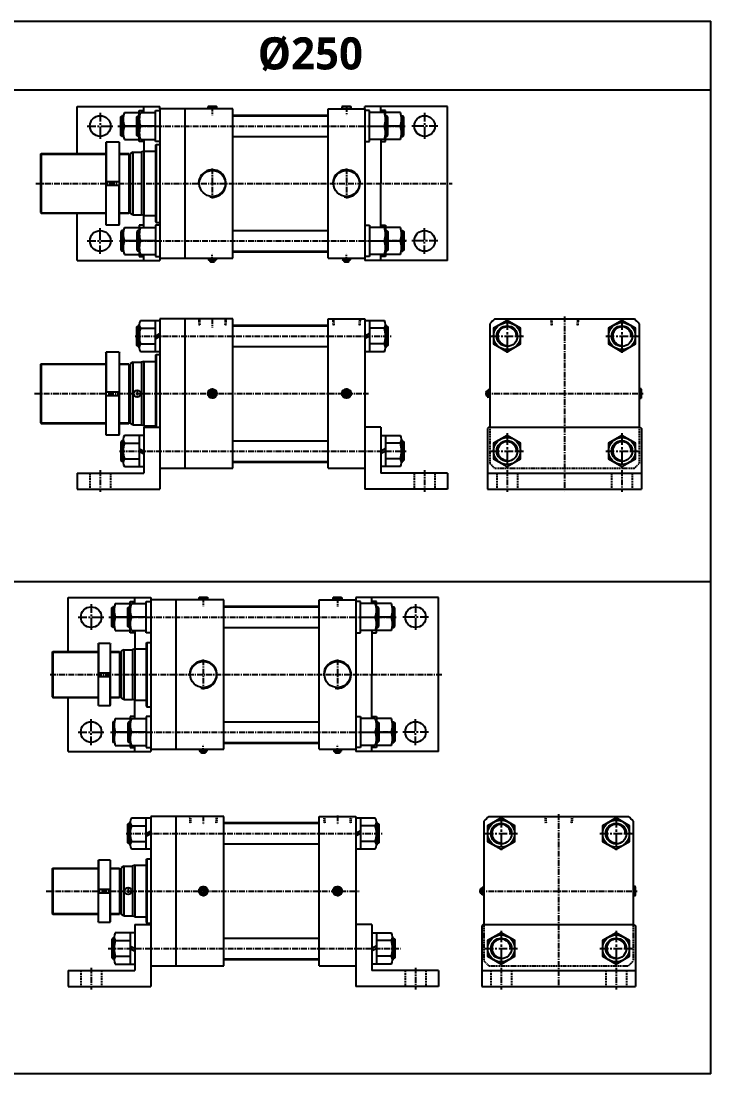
# Model space of a CAD drawing. Extents: x -819 to 29893, y -8942 to 3630.
# Drawn here: x 5960 to 7462, y 0 to 2292 of the extents above; entities that cross this region are included whole.
import ezdxf

# ---------------------------------------------------------------- set-up
doc = ezdxf.new("R2010")
doc.units = 0
doc.header["$LTSCALE"] = 10
doc.header["$MEASUREMENT"] = 0
for name, pattern in [('CENTER', [2, 1.25, -0.25, 0.25, -0.25]), ('CENTERX2', [4, 2.5, -0.5, 0.5, -0.5]), ('HIDDEN', [0.375, 0.25, -0.125]), ('HIDDENX2', [0.75, 0.5, -0.25])]:
    doc.linetypes.add(name, pattern=pattern)
doc.layers.get('0').update_dxf_attribs({"linetype": 'CONTINUOUS'})
for name, color, linetype in [('CEN', 1, 'CENTERX2'), ('DIM', 2, 'CONTINUOUS'), ('HID', 2, 'HIDDENX2'), ('ML', 7, 'CONTINUOUS')]:
    doc.layers.add(name, color=color, linetype=linetype)
doc.styles.add('문자', font='romans.shx')

msp = doc.modelspace()

# ---------------------------------------------------------------- linework, layer by layer
for p, q in [((0, 2291.6), (7461.9, 2291.6)), ((7461.9, 0), (7461.9, 2291.6)), ((0, 2141.6), (7461.9, 2141.6)), ((7461.9, 1070.8), (0, 1070.8)), ((7461.9, 0), (0, 0))]:
    msp.add_line(p, q)
at = {"layer": 'CEN', "linetype": 'CENTER', "ltscale": 1.5}
for p, q in [((6132.6, 2091.6), (6132.6, 2034.6)), ((6838.6, 2091.6), (6838.6, 2034.6)), ((6104.1, 2063.1), (6161.1, 2063.1)), ((6867.1, 2063.1), (6810.1, 2063.1)), ((6132.6, 1784.6), (6132.6, 1841.6)), ((6838.6, 1784.6), (6838.6, 1841.6)), ((6104.1, 1813.1), (6161.1, 1813.1)), ((6867.1, 1813.1), (6810.1, 1813.1)), ((6112.9, 1022.7), (6112.9, 965.7)), ((6818.9, 1022.7), (6818.9, 965.7)), ((6084.4, 994.2), (6141.4, 994.2)), ((6847.4, 994.2), (6790.4, 994.2)), ((6112.9, 715.7), (6112.9, 772.7)), ((6818.9, 715.7), (6818.9, 772.7)), ((6084.4, 744.2), (6141.4, 744.2)), ((6847.4, 744.2), (6790.4, 744.2))]:
    msp.add_line(p, q, dxfattribs=at)
at = {"layer": 'CEN', "color": 1, "linetype": 'CENTER', "ltscale": 2}
for p, q in [((7018.2, 1644.4), (7018.2, 1567.2)), ((7268.2, 1644.4), (7268.2, 1567.2)), ((7018.2, 1394.4), (7018.2, 1317.2)), ((7268.2, 1394.4), (7268.2, 1317.2)), ((7005.4, 561.7), (7005.4, 484.5)), ((7255.4, 561.7), (7255.4, 484.5)), ((7005.4, 311.7), (7005.4, 234.5)), ((7255.4, 311.7), (7255.4, 234.5))]:
    msp.add_line(p, q, dxfattribs=at)
at = {"layer": 'CEN', "color": 1, "linetype": 'CENTER', "ltscale": 1.5}
for p, q in [((6982.8, 1605.8), (7053.6, 1605.8)), ((7232.8, 1605.8), (7303.6, 1605.8)), ((6982.8, 1355.8), (7053.6, 1355.8)), ((7232.8, 1355.8), (7303.6, 1355.8)), ((6969.9, 523.1), (7040.8, 523.1)), ((7219.9, 523.1), (7290.8, 523.1)), ((6969.9, 273.1), (7040.8, 273.1)), ((7219.9, 273.1), (7290.8, 273.1))]:
    msp.add_line(p, q, dxfattribs=at)
at = {"layer": 'CEN', "color": 1, "linetype": 'CENTER'}
for p, q in [((6132.6, 1313.8), (6132.6, 1266.8)), ((6838.6, 1313.8), (6838.6, 1266.8)), ((7018.2, 1313.8), (7018.2, 1266.8)), ((7268.2, 1313.8), (7268.2, 1266.8)), ((6112.9, 231.1), (6112.9, 184.1)), ((6818.9, 231.1), (6818.9, 184.1)), ((7005.4, 231.1), (7005.4, 184.1)), ((7255.4, 231.1), (7255.4, 184.1))]:
    msp.add_line(p, q, dxfattribs=at)
at = {"layer": 'DIM'}
for p, q in [((6177.6, 2083.3), (6182.9, 2083.3)), ((6212.6, 2083.3), (6217.9, 2083.3)), ((6758.6, 2083.3), (6753.2, 2083.3)), ((6793.6, 2083.3), (6788.2, 2083.3)), ((6177.6, 2042.8), (6182.9, 2042.8)), ((6212.6, 2042.8), (6217.9, 2042.8)), ((6758.6, 2042.8), (6753.2, 2042.8)), ((6793.6, 2042.8), (6788.2, 2042.8)), ((6177.6, 1833.3), (6182.9, 1833.3)), ((6212.6, 1833.3), (6217.9, 1833.3)), ((6758.6, 1833.3), (6753.2, 1833.3)), ((6793.6, 1833.3), (6788.2, 1833.3)), ((6177.6, 1792.8), (6182.9, 1792.8)), ((6212.6, 1792.8), (6217.9, 1792.8)), ((6758.6, 1792.8), (6753.2, 1792.8)), ((6793.6, 1792.8), (6788.2, 1792.8)), ((6212.6, 1626), (6217.6, 1626)), ((6252.6, 1605.8), (6262.6, 1611.6)), ((6252.6, 1600), (6262.6, 1605.8)), ((6718.6, 1611.6), (6708.6, 1605.8)), ((6718.6, 1605.8), (6708.6, 1600)), ((6758.6, 1626), (6753.6, 1626)), ((6212.6, 1585.5), (6217.6, 1585.5)), ((6758.6, 1585.5), (6753.6, 1585.5)), ((6177.6, 1376), (6182.6, 1376)), ((6793.6, 1376), (6788.6, 1376)), ((6217.6, 1361.6), (6227.6, 1355.8)), ((6217.6, 1355.8), (6227.6, 1350)), ((6753.6, 1361.6), (6743.6, 1355.8)), ((6753.6, 1355.8), (6743.6, 1350)), ((6177.6, 1335.5), (6182.6, 1335.5)), ((6793.6, 1335.5), (6788.6, 1335.5)), ((6157.9, 1014.5), (6163.2, 1014.5)), ((6192.9, 1014.5), (6198.2, 1014.5)), ((6738.9, 1014.5), (6733.5, 1014.5)), ((6773.9, 1014.5), (6768.5, 1014.5)), ((6157.9, 974), (6163.2, 974)), ((6192.9, 974), (6198.2, 974)), ((6738.9, 974), (6733.5, 974)), ((6773.9, 974), (6768.5, 974)), ((6192.9, 764.5), (6198.2, 764.5)), ((6738.9, 764.5), (6733.5, 764.5)), ((6773.9, 764.5), (6768.5, 764.5)), ((6192.9, 724), (6198.2, 724)), ((6738.9, 724), (6733.5, 724)), ((6773.9, 724), (6768.5, 724)), ((6192.9, 543.4), (6197.9, 543.4)), ((6232.9, 523.1), (6242.9, 528.9)), ((6698.9, 528.9), (6688.9, 523.1)), ((6738.9, 543.4), (6733.9, 543.4)), ((6232.9, 517.3), (6242.9, 523.1)), ((6698.9, 523.1), (6688.9, 517.3)), ((6192.9, 502.9), (6197.9, 502.9)), ((6738.9, 502.9), (6733.9, 502.9)), ((6157.9, 293.4), (6162.9, 293.4)), ((6197.9, 278.9), (6207.9, 273.1)), ((6733.9, 278.9), (6723.9, 273.1)), ((6773.9, 293.4), (6768.9, 293.4)), ((6157.9, 252.9), (6162.9, 252.9)), ((6197.9, 273.1), (6207.9, 267.3)), ((6733.9, 273.1), (6723.9, 267.3)), ((6773.9, 252.9), (6768.9, 252.9))]:
    msp.add_line(p, q, dxfattribs=at)
for centre in [(7018.2, 1605.8), (7268.2, 1605.8), (7018.2, 1355.8), (7268.2, 1355.8), (7005.4, 523.1), (7255.4, 523.1), (7005.4, 273.1), (7255.4, 273.1)]:
    msp.add_arc(centre, 20.2, 356.0356, 273.9644, dxfattribs=at)
at = {"layer": 'HID', "color": 6, "linetype": 'HIDDEN', "ltscale": 1.5}
for p, q in [((6110.1, 1307.8), (6110.1, 1272.8)), ((6155.1, 1307.8), (6155.1, 1272.8)), ((6816.1, 1307.8), (6816.1, 1272.8)), ((6861.1, 1307.8), (6861.1, 1272.8)), ((6995.7, 1307.8), (6995.7, 1272.8)), ((7040.7, 1307.8), (7040.7, 1272.8)), ((7245.7, 1307.8), (7245.7, 1272.8)), ((7290.7, 1307.8), (7290.7, 1272.8)), ((6090.4, 225.1), (6090.4, 190.1)), ((6135.4, 225.1), (6135.4, 190.1)), ((6796.4, 225.1), (6796.4, 190.1)), ((6841.4, 225.1), (6841.4, 190.1)), ((6982.9, 225.1), (6982.9, 190.1)), ((7027.9, 225.1), (7027.9, 190.1)), ((7232.9, 225.1), (7232.9, 190.1)), ((7277.9, 225.1), (7277.9, 190.1))]:
    msp.add_line(p, q, dxfattribs=at)
at = {"layer": 'ML'}
for p, q in [((6082.6, 2003.1), (6082.6, 2105.6)), ((6082.6, 2105.6), (6262.6, 2105.6)), ((6177.6, 2083.3), (6179.8, 2085.6)), ((6183.3, 2085.6), (6179.8, 2085.6)), ((6179.8, 2040.6), (6179.8, 2085.6)), ((6185.1, 2092.5), (6217.6, 2092.5)), ((6212.6, 2083.3), (6214.8, 2085.6)), ((6214.8, 2040.6), (6214.8, 2085.6)), ((6218.3, 2085.6), (6214.8, 2085.6)), ((6217.6, 2085.6), (6217.6, 2097.1)), ((6217.6, 2097.1), (6227.6, 2097.1)), ((6220.1, 2092.5), (6252.6, 2092.5)), ((6227.6, 2092.5), (6227.6, 2105.6)), ((6252.6, 2029.1), (6252.6, 2097.1)), ((6252.6, 2097.1), (6262.6, 2097.1)), ((6262.6, 2100.6), (6262.6, 2105.6)), ((6421.6, 2100.6), (6262.6, 2100.6)), ((6262.6, 2100.6), (6262.6, 1770.6)), ((6316.6, 2100.6), (6316.6, 1775.6)), ((6367.6, 2105.6), (6366.6, 2104.6)), ((6386.6, 2104.6), (6366.6, 2104.6)), ((6366.6, 2104.6), (6366.6, 2100.6)), ((6385.6, 2105.6), (6367.6, 2105.6)), ((6385.6, 2105.6), (6386.6, 2104.6)), ((6386.6, 2100.6), (6386.6, 2104.6)), ((6421.6, 1775.6), (6421.6, 2100.6)), ((6421.6, 2087.1), (6628.6, 2087.1)), ((6628.6, 1775.6), (6628.6, 2100.6)), ((6628.6, 2100.6), (6708.6, 2100.6)), ((6659.6, 2105.6), (6658.6, 2104.6)), ((6678.6, 2104.6), (6658.6, 2104.6)), ((6658.6, 2104.6), (6658.6, 2100.6)), ((6677.6, 2105.6), (6659.6, 2105.6)), ((6677.6, 2105.6), (6678.6, 2104.6)), ((6678.6, 2100.6), (6678.6, 2104.6)), ((6708.6, 2100.6), (6708.6, 2105.6)), ((6888.6, 2105.6), (6708.6, 2105.6)), ((6708.6, 2100.6), (6708.6, 1775.6)), ((6718.6, 2097.1), (6708.6, 2097.1)), ((6718.6, 2029.1), (6718.6, 2097.1)), ((6751.1, 2092.5), (6718.6, 2092.5)), ((6743.6, 2092.5), (6743.6, 2105.6)), ((6753.6, 2097.1), (6743.6, 2097.1)), ((6752.9, 2085.6), (6756.3, 2085.6)), ((6753.6, 2085.6), (6753.6, 2097.1)), ((6786.1, 2092.5), (6753.6, 2092.5)), ((6756.3, 2040.6), (6756.3, 2085.6)), ((6758.6, 2083.3), (6756.3, 2085.6)), ((6787.9, 2085.6), (6791.3, 2085.6)), ((6791.3, 2040.6), (6791.3, 2085.6)), ((6793.6, 2083.3), (6791.3, 2085.6)), ((6888.6, 1938.1), (6888.6, 2105.6)), ((6177.6, 2042.8), (6177.6, 2083.3)), ((6182.6, 2048.3), (6182.6, 2077.8)), ((6212.6, 2063.1), (6185.1, 2063.1)), ((6185.1, 2063.1), (6212.6, 2063.1)), ((6212.6, 2042.8), (6212.6, 2083.3)), ((6217.6, 2048.3), (6217.6, 2077.8)), ((6252.6, 2063.1), (6220.1, 2063.1)), ((6718.6, 2063.1), (6751.1, 2063.1)), ((6753.6, 2048.3), (6753.6, 2077.8)), ((6758.6, 2042.8), (6758.6, 2083.3)), ((6786.1, 2063.1), (6758.6, 2063.1)), ((6788.6, 2048.3), (6788.6, 2077.8)), ((6793.6, 2042.8), (6793.6, 2083.3)), ((6179.8, 2040.6), (6177.6, 2042.8)), ((6183.3, 2040.6), (6179.8, 2040.6)), ((6214.8, 2040.6), (6212.6, 2042.8)), ((6218.3, 2040.6), (6214.8, 2040.6)), ((6217.6, 2029.1), (6217.6, 2040.6)), ((6752.9, 2040.6), (6756.3, 2040.6)), ((6753.6, 2029.1), (6753.6, 2040.6)), ((6756.3, 2040.6), (6758.6, 2042.8)), ((6787.9, 2040.6), (6791.3, 2040.6)), ((6791.3, 2040.6), (6793.6, 2042.8)), ((6144.7, 2027.1), (6145.7, 2028.1)), ((6144.7, 2027.1), (6144.7, 1849.1)), ((6145.7, 2028.1), (6145.7, 1942.1)), ((6173.7, 2028.1), (6145.7, 2028.1)), ((6173.7, 2028.1), (6173.7, 1942.1)), ((6173.7, 2028.1), (6174.7, 2027.1)), ((6174.7, 1849.1), (6174.7, 2027.1)), ((6185.1, 2033.6), (6217.6, 2033.6)), ((6227.6, 2029.1), (6217.6, 2029.1)), ((6220.1, 2033.6), (6252.6, 2033.6)), ((6227.6, 2033.6), (6227.6, 2008.1)), ((6262.6, 2029.1), (6252.6, 2029.1)), ((6252.6, 2021.6), (6254.1, 2023.1)), ((6252.6, 2021.6), (6252.6, 1854.6)), ((6254.1, 2023.1), (6254.1, 1853.1)), ((6254.1, 2023.1), (6262.6, 2023.1)), ((6708.6, 2029.1), (6718.6, 2029.1)), ((6751.1, 2033.6), (6718.6, 2033.6)), ((6743.6, 2033.6), (6743.6, 1938.1)), ((6743.6, 2029.1), (6753.6, 2029.1)), ((6786.1, 2033.6), (6753.6, 2033.6)), ((6002.6, 2001.6), (6004.1, 2003.1)), ((6002.6, 2001.6), (6002.6, 1874.6)), ((6004.1, 2003.1), (6004.1, 1873.1)), ((6004.1, 2003.1), (6144.7, 2003.1)), ((6174.7, 2003.1), (6194.6, 2003.1)), ((6194.6, 2003.1), (6194.6, 1873.1)), ((6194.6, 2001.6), (6197.6, 2001.6)), ((6203.6, 2006.1), (6197.6, 2002.6)), ((6197.6, 2002.6), (6197.6, 1873.5)), ((6203.6, 2006.1), (6203.6, 1870.1)), ((6203.6, 2006.1), (6222.6, 2006.1)), ((6227.6, 2008.1), (6222.6, 2006.1)), ((6222.6, 2006.1), (6222.6, 1870.1)), ((6227.6, 2008.1), (6227.6, 1868.1)), ((6227.6, 2008.1), (6252.6, 2008.1)), ((6144.7, 1942.1), (6174.7, 1942.1)), ((6144.7, 1934.1), (6174.7, 1934.1)), ((6145.7, 1848.1), (6145.7, 1934.1)), ((6173.7, 1848.1), (6173.7, 1934.1)), ((6743.6, 1842.5), (6743.6, 1938.1)), ((6888.6, 1770.6), (6888.6, 1938.1)), ((6002.6, 1874.6), (6004.1, 1873.1)), ((6004.1, 1873.1), (6144.7, 1873.1)), ((6082.6, 1770.6), (6082.6, 1873.1)), ((6174.7, 1873.1), (6194.6, 1873.1)), ((6194.6, 1874.6), (6197.6, 1874.6)), ((6203.6, 1870.1), (6197.6, 1873.5)), ((6203.6, 1870.1), (6222.6, 1870.1)), ((6227.6, 1868.1), (6222.6, 1870.1)), ((6227.6, 1868.1), (6252.6, 1868.1)), ((6227.6, 1842.5), (6227.6, 1868.1)), ((6144.7, 1849.1), (6145.7, 1848.1)), ((6145.7, 1848.1), (6173.7, 1848.1)), ((6173.7, 1848.1), (6174.7, 1849.1)), ((6179.8, 1835.6), (6177.6, 1833.3)), ((6177.6, 1833.3), (6177.6, 1792.8)), ((6179.8, 1835.6), (6179.8, 1790.6)), ((6183.3, 1835.6), (6179.8, 1835.6)), ((6185.1, 1842.5), (6217.6, 1842.5)), ((6214.8, 1835.6), (6212.6, 1833.3)), ((6212.6, 1833.3), (6212.6, 1792.8)), ((6214.8, 1835.6), (6214.8, 1790.6)), ((6218.3, 1835.6), (6214.8, 1835.6)), ((6217.6, 1847.1), (6217.6, 1835.6)), ((6227.6, 1847.1), (6217.6, 1847.1)), ((6220.1, 1842.5), (6252.6, 1842.5)), ((6252.6, 1854.6), (6254.1, 1853.1)), ((6252.6, 1847.1), (6252.6, 1779.1)), ((6262.6, 1847.1), (6252.6, 1847.1)), ((6254.1, 1853.1), (6262.6, 1853.1)), ((6708.6, 1847.1), (6718.6, 1847.1)), ((6718.6, 1847.1), (6718.6, 1779.1)), ((6751.1, 1842.5), (6718.6, 1842.5)), ((6743.6, 1847.1), (6753.6, 1847.1)), ((6752.9, 1835.6), (6756.3, 1835.6)), ((6753.6, 1847.1), (6753.6, 1835.6)), ((6786.1, 1842.5), (6753.6, 1842.5)), ((6756.3, 1835.6), (6756.3, 1790.6)), ((6756.3, 1835.6), (6758.6, 1833.3)), ((6758.6, 1833.3), (6758.6, 1792.8)), ((6787.9, 1835.6), (6791.3, 1835.6)), ((6791.3, 1835.6), (6791.3, 1790.6)), ((6791.3, 1835.6), (6793.6, 1833.3)), ((6793.6, 1833.3), (6793.6, 1792.8)), ((6182.6, 1827.8), (6182.6, 1798.3)), ((6212.6, 1813.1), (6185.1, 1813.1)), ((6217.6, 1827.8), (6217.6, 1798.3)), ((6252.6, 1813.1), (6220.1, 1813.1)), ((6718.6, 1813.1), (6751.1, 1813.1)), ((6753.6, 1827.8), (6753.6, 1798.3)), ((6758.6, 1813.1), (6786.1, 1813.1)), ((6788.6, 1827.8), (6788.6, 1798.3)), ((6177.6, 1792.8), (6179.8, 1790.6)), ((6183.3, 1790.6), (6179.8, 1790.6)), ((6212.6, 1792.8), (6214.8, 1790.6)), ((6218.3, 1790.6), (6214.8, 1790.6)), ((6217.6, 1790.6), (6217.6, 1779.1)), ((6421.6, 1789.1), (6628.6, 1789.1)), ((6752.9, 1790.6), (6756.3, 1790.6)), ((6753.6, 1790.6), (6753.6, 1779.1)), ((6758.6, 1792.8), (6756.3, 1790.6)), ((6787.9, 1790.6), (6791.3, 1790.6)), ((6793.6, 1792.8), (6791.3, 1790.6)), ((6082.6, 1770.6), (6262.6, 1770.6)), ((6185.1, 1783.6), (6217.6, 1783.6)), ((6217.6, 1779.1), (6227.6, 1779.1)), ((6220.1, 1783.6), (6252.6, 1783.6)), ((6227.6, 1770.6), (6227.6, 1783.6)), ((6252.6, 1779.1), (6262.6, 1779.1)), ((6262.6, 1775.6), (6421.6, 1775.6)), ((6368.6, 1775.6), (6368.6, 1771.6)), ((6368.6, 1771.6), (6375.3, 1771.6)), ((6369.6, 1770.6), (6368.6, 1771.6)), ((6369.6, 1770.6), (6383.6, 1770.6)), ((6371.6, 1770.6), (6371.6, 1768.6)), ((6372.6, 1767.6), (6371.6, 1768.6)), ((6371.6, 1768.6), (6381.6, 1768.6)), ((6372.6, 1767.6), (6380.6, 1767.6)), ((6375.3, 1770.6), (6375.3, 1775.6)), ((6377.9, 1770.6), (6377.9, 1775.6)), ((6384.6, 1771.6), (6377.9, 1771.6)), ((6380.6, 1767.6), (6381.6, 1768.6)), ((6381.6, 1770.6), (6381.6, 1768.6)), ((6383.6, 1770.6), (6384.6, 1771.6)), ((6384.6, 1775.6), (6384.6, 1771.6)), ((6628.6, 1775.6), (6708.6, 1775.6)), ((6660.6, 1775.6), (6660.6, 1771.6)), ((6661.6, 1770.6), (6660.6, 1771.6)), ((6660.6, 1771.6), (6667.3, 1771.6)), ((6661.6, 1770.6), (6675.6, 1770.6)), ((6663.6, 1770.6), (6663.6, 1768.6)), ((6663.6, 1768.6), (6673.6, 1768.6)), ((6664.6, 1767.6), (6663.6, 1768.6)), ((6664.6, 1767.6), (6672.6, 1767.6)), ((6667.3, 1770.6), (6667.3, 1775.6)), ((6669.9, 1770.6), (6669.9, 1775.6)), ((6676.6, 1771.6), (6669.9, 1771.6)), ((6672.6, 1767.6), (6673.6, 1768.6)), ((6673.6, 1770.6), (6673.6, 1768.6)), ((6675.6, 1770.6), (6676.6, 1771.6)), ((6676.6, 1775.6), (6676.6, 1771.6)), ((6718.6, 1779.1), (6708.6, 1779.1)), ((6708.6, 1775.6), (6708.6, 1770.6)), ((6888.6, 1770.6), (6708.6, 1770.6)), ((6751.1, 1783.6), (6718.6, 1783.6)), ((6743.6, 1770.6), (6743.6, 1783.6)), ((6753.6, 1779.1), (6743.6, 1779.1)), ((6786.1, 1783.6), (6753.6, 1783.6)), ((6212.6, 1626), (6214.8, 1628.3)), ((6214.8, 1583.3), (6214.8, 1628.3)), ((6217.6, 1628.3), (6214.8, 1628.3)), ((6217.6, 1580.3), (6217.6, 1631.3)), ((6220.1, 1639.8), (6262.6, 1639.8)), ((6252.6, 1571.8), (6252.6, 1639.8)), ((6421.6, 1643.3), (6262.6, 1643.3)), ((6262.6, 1643.3), (6262.6, 1318.3)), ((6316.6, 1643.3), (6316.6, 1318.3)), ((6421.6, 1643.3), (6316.6, 1643.3)), ((6421.6, 1318.3), (6421.6, 1643.3)), ((6421.6, 1629.8), (6628.6, 1629.8)), ((6628.6, 1318.3), (6628.6, 1643.3)), ((6628.6, 1643.3), (6708.6, 1643.3)), ((6708.6, 1643.3), (6708.6, 1318.3)), ((6708.6, 1639.8), (6751.1, 1639.8)), ((6718.6, 1639.8), (6718.6, 1571.8)), ((6753.6, 1631.3), (6753.6, 1580.3)), ((6753.6, 1628.3), (6756.3, 1628.3)), ((6756.3, 1628.3), (6756.3, 1583.3)), ((6756.3, 1628.3), (6758.6, 1626)), ((6980.7, 1632.8), (6980.7, 1407.8)), ((6991.2, 1643.3), (7295.2, 1643.3)), ((7305.7, 1632.8), (7305.7, 1407.8)), ((6212.6, 1585.5), (6212.6, 1626)), ((6220.1, 1622.8), (6252.6, 1622.8)), ((6751.1, 1622.8), (6718.6, 1622.8)), ((6758.6, 1626), (6758.6, 1585.5)), ((6214.8, 1583.3), (6212.6, 1585.5)), ((6217.6, 1583.3), (6214.8, 1583.3)), ((6220.1, 1588.8), (6252.6, 1588.8)), ((6751.1, 1588.8), (6718.6, 1588.8)), ((6753.6, 1583.3), (6756.3, 1583.3)), ((6758.6, 1585.5), (6756.3, 1583.3)), ((6144.7, 1569.8), (6145.7, 1570.8)), ((6144.7, 1569.8), (6144.7, 1391.8)), ((6173.7, 1570.8), (6145.7, 1570.8)), ((6145.7, 1570.8), (6145.7, 1484.8)), ((6173.7, 1570.8), (6174.7, 1569.8)), ((6173.7, 1570.8), (6173.7, 1484.8)), ((6174.7, 1391.8), (6174.7, 1569.8)), ((6262.6, 1571.8), (6220.1, 1571.8)), ((6252.6, 1564.3), (6254.1, 1565.8)), ((6252.6, 1564.3), (6252.6, 1407.8)), ((6254.1, 1565.8), (6254.1, 1407.8)), ((6254.1, 1565.8), (6262.6, 1565.8)), ((6751.1, 1571.8), (6708.6, 1571.8)), ((6002.6, 1544.3), (6004.1, 1545.8)), ((6002.6, 1544.3), (6002.6, 1417.3)), ((6004.1, 1545.8), (6144.7, 1545.8)), ((6004.1, 1545.8), (6004.1, 1415.8)), ((6174.7, 1545.8), (6194.6, 1545.8)), ((6194.6, 1545.8), (6194.6, 1415.8)), ((6194.6, 1544.3), (6197.6, 1544.3)), ((6203.6, 1548.8), (6197.6, 1545.3)), ((6197.6, 1545.3), (6197.6, 1416.3)), ((6203.6, 1548.8), (6222.6, 1548.8)), ((6203.6, 1548.8), (6203.6, 1412.8)), ((6227.6, 1550.8), (6222.6, 1548.8)), ((6222.6, 1548.8), (6222.6, 1412.8)), ((6227.6, 1550.8), (6227.6, 1410.8)), ((6227.6, 1550.8), (6252.6, 1550.8)), ((7309.7, 1490.8), (7305.7, 1490.8)), ((7309.7, 1470.8), (7309.7, 1490.8)), ((7310.7, 1489.8), (7309.7, 1490.8)), ((7310.7, 1471.8), (7310.7, 1489.8)), ((6144.7, 1484.8), (6174.7, 1484.8)), ((6144.7, 1476.8), (6174.7, 1476.8)), ((6145.7, 1390.8), (6145.7, 1476.8)), ((6173.7, 1390.8), (6173.7, 1476.8)), ((6375.3, 1488.7), (6368.7, 1482.1)), ((6368.7, 1479.5), (6375.3, 1472.9)), ((6377.9, 1488.7), (6384.5, 1482.1)), ((6384.5, 1479.5), (6377.9, 1472.9)), ((6667.3, 1488.7), (6660.7, 1482.1)), ((6660.7, 1479.5), (6667.3, 1472.9)), ((6669.9, 1488.7), (6676.5, 1482.1)), ((6676.5, 1479.5), (6669.9, 1472.9)), ((6972.7, 1484.8), (6973.7, 1485.8)), ((6972.7, 1484.8), (6972.7, 1476.8)), ((6972.7, 1476.8), (6973.7, 1475.8)), ((6973.7, 1485.8), (6973.7, 1475.8)), ((6975.7, 1485.8), (6973.7, 1485.8)), ((6975.7, 1475.8), (6973.7, 1475.8)), ((6975.7, 1487.8), (6976.7, 1488.8)), ((6975.7, 1487.8), (6975.7, 1473.8)), ((6975.7, 1482.1), (6980.7, 1482.1)), ((6975.7, 1479.5), (6980.7, 1479.5)), ((6975.7, 1473.8), (6976.7, 1472.8)), ((6976.7, 1488.8), (6976.7, 1482.1)), ((6980.7, 1488.8), (6976.7, 1488.8)), ((6976.7, 1472.8), (6976.7, 1479.5)), ((6980.7, 1472.8), (6976.7, 1472.8)), ((7305.7, 1470.8), (7309.7, 1470.8)), ((7310.7, 1471.8), (7309.7, 1470.8)), ((6002.6, 1417.3), (6004.1, 1415.8)), ((6004.1, 1415.8), (6144.7, 1415.8)), ((6174.7, 1415.8), (6194.6, 1415.8)), ((6194.6, 1417.3), (6197.6, 1417.3)), ((6203.6, 1412.8), (6197.6, 1416.3)), ((6203.6, 1412.8), (6222.6, 1412.8)), ((6227.6, 1410.8), (6222.6, 1412.8)), ((6227.6, 1410.8), (6252.6, 1410.8)), ((6227.6, 1407.8), (6227.6, 1307.8)), ((6227.6, 1407.8), (6262.6, 1407.8)), ((6743.6, 1407.8), (6708.6, 1407.8)), ((6743.6, 1407.8), (6743.6, 1307.8)), ((6978.7, 1407.8), (6975.7, 1404.8)), ((6975.7, 1404.8), (6975.7, 1272.8)), ((6978.7, 1407.8), (7307.7, 1407.8)), ((7307.7, 1407.8), (7310.7, 1404.8)), ((7310.7, 1404.8), (7310.7, 1272.8)), ((6144.7, 1391.8), (6145.7, 1390.8)), ((6145.7, 1390.8), (6173.7, 1390.8)), ((6173.7, 1390.8), (6174.7, 1391.8)), ((6179.8, 1378.3), (6177.6, 1376)), ((6177.6, 1376), (6177.6, 1335.5)), ((6179.8, 1378.3), (6179.8, 1333.3)), ((6182.6, 1378.3), (6179.8, 1378.3)), ((6182.6, 1381.3), (6182.6, 1330.3)), ((6227.6, 1389.8), (6185.1, 1389.8)), ((6217.6, 1389.8), (6217.6, 1321.8)), ((6743.6, 1389.8), (6786.1, 1389.8)), ((6753.6, 1389.8), (6753.6, 1321.8)), ((6788.6, 1381.3), (6788.6, 1330.3)), ((6788.6, 1378.3), (6791.3, 1378.3)), ((6791.3, 1378.3), (6791.3, 1333.3)), ((6791.3, 1378.3), (6793.6, 1376)), ((6793.6, 1376), (6793.6, 1335.5)), ((6185.1, 1372.8), (6217.6, 1372.8)), ((6786.1, 1372.8), (6753.6, 1372.8)), ((6177.6, 1335.5), (6179.8, 1333.3)), ((6182.6, 1333.3), (6179.8, 1333.3)), ((6185.1, 1338.8), (6217.6, 1338.8)), ((6421.6, 1331.8), (6628.6, 1331.8)), ((6786.1, 1338.8), (6753.6, 1338.8)), ((6788.6, 1333.3), (6791.3, 1333.3)), ((6793.6, 1335.5), (6791.3, 1333.3)), ((6082.6, 1307.8), (6227.6, 1307.8)), ((6082.6, 1307.8), (6082.6, 1272.8)), ((6185.1, 1321.8), (6227.6, 1321.8)), ((6262.6, 1318.3), (6421.6, 1318.3)), ((6262.6, 1318.3), (6262.6, 1272.8)), ((6628.6, 1318.3), (6708.6, 1318.3)), ((6708.6, 1318.3), (6708.6, 1272.8)), ((6786.1, 1321.8), (6743.6, 1321.8)), ((6888.6, 1307.8), (6743.6, 1307.8)), ((6888.6, 1307.8), (6888.6, 1272.8)), ((6975.7, 1307.8), (7310.7, 1307.8)), ((6082.6, 1272.8), (6262.6, 1272.8)), ((6888.6, 1272.8), (6708.6, 1272.8)), ((6975.7, 1272.8), (7310.7, 1272.8)), ((6062.9, 1036.7), (6242.9, 1036.7)), ((6062.9, 919.2), (6062.9, 1036.7)), ((6207.9, 1023.7), (6207.9, 1036.7)), ((6242.9, 1036.7), (6242.9, 701.7)), ((6401.9, 1031.7), (6242.9, 1031.7)), ((6296.9, 1031.7), (6296.9, 706.7)), ((6347.9, 1036.7), (6346.9, 1035.7)), ((6366.9, 1035.7), (6346.9, 1035.7)), ((6346.9, 1035.7), (6346.9, 1031.7)), ((6365.9, 1036.7), (6347.9, 1036.7)), ((6365.9, 1036.7), (6366.9, 1035.7)), ((6366.9, 1031.7), (6366.9, 1035.7)), ((6401.9, 706.7), (6401.9, 1031.7)), ((6608.9, 706.7), (6608.9, 1031.7)), ((6608.9, 1031.7), (6688.9, 1031.7)), ((6639.9, 1036.7), (6638.9, 1035.7)), ((6658.9, 1035.7), (6638.9, 1035.7)), ((6638.9, 1035.7), (6638.9, 1031.7)), ((6657.9, 1036.7), (6639.9, 1036.7)), ((6657.9, 1036.7), (6658.9, 1035.7)), ((6658.9, 1031.7), (6658.9, 1035.7)), ((6688.9, 1036.7), (6688.9, 701.7)), ((6868.9, 1036.7), (6688.9, 1036.7)), ((6723.9, 1023.7), (6723.9, 1036.7)), ((6868.9, 869.2), (6868.9, 1036.7)), ((6157.9, 1014.5), (6160.1, 1016.7)), ((6157.9, 974), (6157.9, 1014.5)), ((6160.1, 971.7), (6160.1, 1016.7)), ((6163.6, 1016.7), (6160.1, 1016.7)), ((6162.9, 979.5), (6162.9, 1008.9)), ((6165.4, 1023.7), (6197.9, 1023.7)), ((6192.9, 1014.5), (6195.1, 1016.7)), ((6192.9, 974), (6192.9, 1014.5)), ((6195.1, 971.7), (6195.1, 1016.7)), ((6198.6, 1016.7), (6195.1, 1016.7)), ((6197.9, 1016.7), (6197.9, 1028.2)), ((6197.9, 1028.2), (6207.9, 1028.2)), ((6197.9, 979.5), (6197.9, 1008.9)), ((6200.4, 1023.7), (6232.9, 1023.7)), ((6232.9, 960.2), (6232.9, 1028.2)), ((6232.9, 1028.2), (6242.9, 1028.2)), ((6401.9, 1018.2), (6608.9, 1018.2)), ((6698.9, 1028.2), (6688.9, 1028.2)), ((6698.9, 960.2), (6698.9, 1028.2)), ((6731.4, 1023.7), (6698.9, 1023.7)), ((6733.9, 1028.2), (6723.9, 1028.2)), ((6733.2, 1016.7), (6736.6, 1016.7)), ((6733.9, 1016.7), (6733.9, 1028.2)), ((6766.4, 1023.7), (6733.9, 1023.7)), ((6733.9, 979.5), (6733.9, 1008.9)), ((6736.6, 971.7), (6736.6, 1016.7)), ((6738.9, 1014.5), (6736.6, 1016.7)), ((6738.9, 974), (6738.9, 1014.5)), ((6768.2, 1016.7), (6771.6, 1016.7)), ((6768.9, 979.5), (6768.9, 1008.9)), ((6771.6, 971.7), (6771.6, 1016.7)), ((6773.9, 1014.5), (6771.6, 1016.7)), ((6773.9, 974), (6773.9, 1014.5)), ((6192.9, 994.2), (6165.4, 994.2)), ((6165.4, 994.2), (6192.9, 994.2)), ((6232.9, 994.2), (6200.4, 994.2)), ((6698.9, 994.2), (6731.4, 994.2)), ((6766.4, 994.2), (6738.9, 994.2)), ((6160.1, 971.7), (6157.9, 974)), ((6163.6, 971.7), (6160.1, 971.7)), ((6165.4, 964.8), (6197.9, 964.8)), ((6195.1, 971.7), (6192.9, 974)), ((6198.6, 971.7), (6195.1, 971.7)), ((6197.9, 960.2), (6197.9, 971.7)), ((6200.4, 964.8), (6232.9, 964.8)), ((6207.9, 964.8), (6207.9, 925.2)), ((6731.4, 964.8), (6698.9, 964.8)), ((6723.9, 964.8), (6723.9, 869.2)), ((6733.2, 971.7), (6736.6, 971.7)), ((6733.9, 960.2), (6733.9, 971.7)), ((6766.4, 964.8), (6733.9, 964.8)), ((6736.6, 971.7), (6738.9, 974)), ((6768.2, 971.7), (6771.6, 971.7)), ((6771.6, 971.7), (6773.9, 974)), ((6207.9, 960.2), (6197.9, 960.2)), ((6242.9, 960.2), (6232.9, 960.2)), ((6688.9, 960.2), (6698.9, 960.2)), ((6723.9, 960.2), (6733.9, 960.2)), ((6027.9, 917.7), (6029.4, 919.2)), ((6027.9, 917.7), (6027.9, 820.7)), ((6029.4, 919.2), (6128, 919.2)), ((6029.4, 919.2), (6029.4, 819.2)), ((6128, 935.7), (6129, 936.7)), ((6128, 935.7), (6128, 802.7)), ((6129, 936.7), (6129, 873.2)), ((6154, 936.7), (6129, 936.7)), ((6154, 936.7), (6154, 873.2)), ((6154, 936.7), (6155, 935.7)), ((6155, 802.7), (6155, 935.7)), ((6155, 919.2), (6174.9, 919.2)), ((6174.9, 919.2), (6174.9, 819.2)), ((6174.9, 917.7), (6177.9, 917.7)), ((6183.9, 923.2), (6177.9, 919.8)), ((6177.9, 919.8), (6177.9, 818.7)), ((6183.9, 923.2), (6183.9, 815.2)), ((6183.9, 923.2), (6202.9, 923.2)), ((6207.9, 925.2), (6202.9, 923.2)), ((6202.9, 923.2), (6202.9, 815.2)), ((6207.9, 925.2), (6207.9, 813.2)), ((6207.9, 925.2), (6232.9, 925.2)), ((6232.9, 937.7), (6234.4, 939.2)), ((6232.9, 937.7), (6232.9, 800.7)), ((6234.4, 939.2), (6234.4, 799.2)), ((6234.4, 939.2), (6242.9, 939.2)), ((6128, 873.2), (6155, 873.2)), ((6128, 865.2), (6155, 865.2)), ((6129, 801.7), (6129, 865.2)), ((6154, 801.7), (6154, 865.2)), ((6723.9, 773.7), (6723.9, 869.2)), ((6868.9, 701.7), (6868.9, 869.2)), ((6027.9, 820.7), (6029.4, 819.2)), ((6029.4, 819.2), (6128, 819.2)), ((6062.9, 701.7), (6062.9, 819.2)), ((6129, 801.7), (6128, 802.7)), ((6154, 801.7), (6155, 802.7)), ((6155, 819.2), (6174.9, 819.2)), ((6174.9, 820.7), (6177.9, 820.7)), ((6183.9, 815.2), (6177.9, 818.7)), ((6183.9, 815.2), (6202.9, 815.2)), ((6207.9, 813.2), (6202.9, 815.2)), ((6207.9, 813.2), (6232.9, 813.2)), ((6207.9, 773.7), (6207.9, 813.2)), ((6129, 801.7), (6154, 801.7)), ((6232.9, 800.7), (6234.4, 799.2)), ((6234.4, 799.2), (6242.9, 799.2)), ((6160.1, 766.7), (6160.1, 721.7)), ((6163.6, 766.7), (6160.1, 766.7)), ((6162.9, 758.9), (6162.9, 729.5)), ((6165.4, 773.7), (6197.9, 773.7)), ((6195.1, 766.7), (6192.9, 764.5)), ((6192.9, 764.5), (6192.9, 724)), ((6195.1, 766.7), (6195.1, 721.7)), ((6198.6, 766.7), (6195.1, 766.7)), ((6197.9, 778.2), (6197.9, 766.7)), ((6207.9, 778.2), (6197.9, 778.2)), ((6197.9, 758.9), (6197.9, 729.5)), ((6200.4, 773.7), (6232.9, 773.7)), ((6232.9, 778.2), (6232.9, 710.2)), ((6242.9, 778.2), (6232.9, 778.2)), ((6688.9, 778.2), (6698.9, 778.2)), ((6698.9, 778.2), (6698.9, 710.2)), ((6731.4, 773.7), (6698.9, 773.7)), ((6723.9, 778.2), (6733.9, 778.2)), ((6733.2, 766.7), (6736.6, 766.7)), ((6733.9, 778.2), (6733.9, 766.7)), ((6766.4, 773.7), (6733.9, 773.7)), ((6733.9, 758.9), (6733.9, 729.5)), ((6736.6, 766.7), (6736.6, 721.7)), ((6736.6, 766.7), (6738.9, 764.5)), ((6738.9, 764.5), (6738.9, 724)), ((6768.2, 766.7), (6771.6, 766.7)), ((6768.9, 758.9), (6768.9, 729.5)), ((6771.6, 766.7), (6771.6, 721.7)), ((6771.6, 766.7), (6773.9, 764.5)), ((6773.9, 764.5), (6773.9, 724)), ((6192.9, 744.2), (6165.4, 744.2)), ((6232.9, 744.2), (6200.4, 744.2)), ((6698.9, 744.2), (6731.4, 744.2)), ((6738.9, 744.2), (6766.4, 744.2)), ((6163.6, 721.7), (6160.1, 721.7)), ((6165.4, 714.8), (6197.9, 714.8)), ((6192.9, 724), (6195.1, 721.7)), ((6198.6, 721.7), (6195.1, 721.7)), ((6197.9, 721.7), (6197.9, 710.2)), ((6200.4, 714.8), (6232.9, 714.8)), ((6207.9, 701.7), (6207.9, 714.8)), ((6401.9, 720.2), (6608.9, 720.2)), ((6731.4, 714.8), (6698.9, 714.8)), ((6723.9, 701.7), (6723.9, 714.8)), ((6733.2, 721.7), (6736.6, 721.7)), ((6733.9, 721.7), (6733.9, 710.2)), ((6766.4, 714.8), (6733.9, 714.8)), ((6738.9, 724), (6736.6, 721.7)), ((6768.2, 721.7), (6771.6, 721.7)), ((6773.9, 724), (6771.6, 721.7)), ((6062.9, 701.7), (6242.9, 701.7)), ((6197.9, 710.2), (6207.9, 710.2)), ((6232.9, 710.2), (6242.9, 710.2)), ((6242.9, 706.7), (6401.9, 706.7)), ((6348.9, 706.7), (6348.9, 702.7)), ((6348.9, 702.7), (6355.6, 702.7)), ((6349.9, 701.7), (6348.9, 702.7)), ((6349.9, 701.7), (6363.9, 701.7)), ((6351.9, 701.7), (6351.9, 699.7)), ((6352.9, 698.7), (6351.9, 699.7)), ((6351.9, 699.7), (6361.9, 699.7)), ((6352.9, 698.7), (6360.9, 698.7)), ((6355.6, 701.7), (6355.6, 706.7)), ((6358.2, 701.7), (6358.2, 706.7)), ((6364.9, 702.7), (6358.2, 702.7)), ((6360.9, 698.7), (6361.9, 699.7)), ((6361.9, 701.7), (6361.9, 699.7)), ((6363.9, 701.7), (6364.9, 702.7)), ((6364.9, 706.7), (6364.9, 702.7)), ((6608.9, 706.7), (6688.9, 706.7)), ((6640.9, 706.7), (6640.9, 702.7)), ((6641.9, 701.7), (6640.9, 702.7)), ((6640.9, 702.7), (6647.6, 702.7)), ((6641.9, 701.7), (6655.9, 701.7)), ((6643.9, 701.7), (6643.9, 699.7)), ((6643.9, 699.7), (6653.9, 699.7)), ((6644.9, 698.7), (6643.9, 699.7)), ((6644.9, 698.7), (6652.9, 698.7)), ((6647.6, 701.7), (6647.6, 706.7)), ((6650.2, 701.7), (6650.2, 706.7)), ((6656.9, 702.7), (6650.2, 702.7)), ((6652.9, 698.7), (6653.9, 699.7)), ((6653.9, 701.7), (6653.9, 699.7)), ((6655.9, 701.7), (6656.9, 702.7)), ((6656.9, 706.7), (6656.9, 702.7)), ((6698.9, 710.2), (6688.9, 710.2)), ((6868.9, 701.7), (6688.9, 701.7)), ((6733.9, 710.2), (6723.9, 710.2)), ((6200.4, 557.1), (6242.9, 557.1)), ((6232.9, 489.1), (6232.9, 557.1)), ((6401.9, 560.6), (6242.9, 560.6)), ((6242.9, 560.6), (6242.9, 235.6)), ((6296.9, 560.6), (6296.9, 235.6)), ((6401.9, 560.6), (6296.9, 560.6)), ((6401.9, 235.6), (6401.9, 560.6)), ((6608.9, 235.6), (6608.9, 560.6)), ((6608.9, 560.6), (6688.9, 560.6)), ((6688.9, 560.6), (6688.9, 235.6)), ((6688.9, 557.1), (6731.4, 557.1)), ((6698.9, 557.1), (6698.9, 489.1)), ((6967.9, 550.1), (6967.9, 325.1)), ((6978.4, 560.6), (7282.4, 560.6)), ((7292.9, 550.1), (7292.9, 325.1)), ((6192.9, 543.4), (6195.1, 545.6)), ((6192.9, 502.9), (6192.9, 543.4)), ((6195.1, 500.6), (6195.1, 545.6)), ((6197.9, 545.6), (6195.1, 545.6)), ((6197.9, 497.6), (6197.9, 548.6)), ((6200.4, 540.1), (6232.9, 540.1)), ((6401.9, 547.1), (6608.9, 547.1)), ((6731.4, 540.1), (6698.9, 540.1)), ((6733.9, 548.6), (6733.9, 497.6)), ((6733.9, 545.6), (6736.6, 545.6)), ((6736.6, 545.6), (6736.6, 500.6)), ((6736.6, 545.6), (6738.9, 543.4)), ((6738.9, 543.4), (6738.9, 502.9)), ((6200.4, 506.1), (6232.9, 506.1)), ((6731.4, 506.1), (6698.9, 506.1)), ((6195.1, 500.6), (6192.9, 502.9)), ((6197.9, 500.6), (6195.1, 500.6)), ((6242.9, 489.1), (6200.4, 489.1)), ((6731.4, 489.1), (6688.9, 489.1)), ((6733.9, 500.6), (6736.6, 500.6)), ((6738.9, 502.9), (6736.6, 500.6)), ((6128, 464.6), (6129, 465.6)), ((6128, 464.6), (6128, 331.6)), ((6129, 465.6), (6129, 402.1)), ((6154, 465.6), (6129, 465.6)), ((6154, 465.6), (6154, 402.1)), ((6154, 465.6), (6155, 464.6)), ((6155, 331.6), (6155, 464.6)), ((6232.9, 466.6), (6234.4, 468.1)), ((6232.9, 466.6), (6232.9, 329.6)), ((6234.4, 468.1), (6234.4, 328.1)), ((6234.4, 468.1), (6242.9, 468.1)), ((6027.9, 446.6), (6029.4, 448.1)), ((6027.9, 446.6), (6027.9, 349.6)), ((6029.4, 448.1), (6128, 448.1)), ((6029.4, 448.1), (6029.4, 348.1)), ((6155, 448.1), (6174.9, 448.1)), ((6174.9, 448.1), (6174.9, 348.1)), ((6174.9, 446.6), (6177.9, 446.6)), ((6183.9, 452.1), (6177.9, 448.6)), ((6177.9, 448.6), (6177.9, 347.6)), ((6183.9, 452.1), (6202.9, 452.1)), ((6183.9, 452.1), (6183.9, 344.1)), ((6207.9, 454.1), (6202.9, 452.1)), ((6202.9, 452.1), (6202.9, 344.1)), ((6207.9, 454.1), (6232.9, 454.1)), ((6207.9, 454.1), (6207.9, 342.1)), ((6128, 402.1), (6155, 402.1)), ((6128, 394.1), (6155, 394.1)), ((6129, 330.6), (6129, 394.1)), ((6154, 330.6), (6154, 394.1)), ((6355.6, 406), (6349, 399.4)), ((6349, 396.8), (6355.6, 390.2)), ((6358.2, 406), (6364.8, 399.4)), ((6364.8, 396.8), (6358.2, 390.2)), ((6647.6, 406), (6641, 399.4)), ((6641, 396.8), (6647.6, 390.2)), ((6650.2, 406), (6656.8, 399.4)), ((6656.8, 396.8), (6650.2, 390.2)), ((6959.9, 402.1), (6960.9, 403.1)), ((6959.9, 402.1), (6959.9, 394.1)), ((6959.9, 394.1), (6960.9, 393.1)), ((6960.9, 403.1), (6960.9, 393.1)), ((6962.9, 403.1), (6960.9, 403.1)), ((6962.9, 393.1), (6960.9, 393.1)), ((6962.9, 405.1), (6963.9, 406.1)), ((6962.9, 405.1), (6962.9, 391.1)), ((6962.9, 399.4), (6967.9, 399.4)), ((6962.9, 396.8), (6967.9, 396.8)), ((6962.9, 391.1), (6963.9, 390.1)), ((6963.9, 406.1), (6963.9, 399.4)), ((6967.9, 406.1), (6963.9, 406.1)), ((6963.9, 390.1), (6963.9, 396.8)), ((6967.9, 390.1), (6963.9, 390.1)), ((7296.9, 408.1), (7292.9, 408.1)), ((7296.9, 388.1), (7296.9, 408.1)), ((7297.9, 407.1), (7296.9, 408.1)), ((7297.9, 389.1), (7297.9, 407.1)), ((7292.9, 388.1), (7296.9, 388.1)), ((7297.9, 389.1), (7296.9, 388.1)), ((6027.9, 349.6), (6029.4, 348.1)), ((6029.4, 348.1), (6128, 348.1)), ((6155, 348.1), (6174.9, 348.1)), ((6174.9, 349.6), (6177.9, 349.6)), ((6183.9, 344.1), (6177.9, 347.6)), ((6183.9, 344.1), (6202.9, 344.1)), ((6207.9, 342.1), (6202.9, 344.1)), ((6129, 330.6), (6128, 331.6)), ((6129, 330.6), (6154, 330.6)), ((6154, 330.6), (6155, 331.6)), ((6207.9, 342.1), (6232.9, 342.1)), ((6207.9, 325.1), (6207.9, 225.1)), ((6207.9, 325.1), (6242.9, 325.1)), ((6232.9, 329.6), (6234.4, 328.1)), ((6234.4, 328.1), (6242.9, 328.1)), ((6723.9, 325.1), (6688.9, 325.1)), ((6723.9, 325.1), (6723.9, 225.1)), ((6965.9, 325.1), (6962.9, 322.1)), ((6962.9, 322.1), (6962.9, 190.1)), ((6965.9, 325.1), (7294.9, 325.1)), ((7294.9, 325.1), (7297.9, 322.1)), ((7297.9, 322.1), (7297.9, 190.1)), ((6162.9, 298.6), (6162.9, 247.6)), ((6207.9, 307.1), (6165.4, 307.1)), ((6197.9, 307.1), (6197.9, 239.1)), ((6723.9, 307.1), (6766.4, 307.1)), ((6733.9, 307.1), (6733.9, 239.1)), ((6768.9, 298.6), (6768.9, 247.6)), ((6160.1, 295.6), (6157.9, 293.4)), ((6157.9, 293.4), (6157.9, 252.9)), ((6160.1, 295.6), (6160.1, 250.6)), ((6162.9, 295.6), (6160.1, 295.6)), ((6165.4, 290.1), (6197.9, 290.1)), ((6766.4, 290.1), (6733.9, 290.1)), ((6768.9, 295.6), (6771.6, 295.6)), ((6771.6, 295.6), (6771.6, 250.6)), ((6771.6, 295.6), (6773.9, 293.4)), ((6773.9, 293.4), (6773.9, 252.9)), ((6157.9, 252.9), (6160.1, 250.6)), ((6165.4, 256.1), (6197.9, 256.1)), ((6766.4, 256.1), (6733.9, 256.1)), ((6773.9, 252.9), (6771.6, 250.6)), ((6162.9, 250.6), (6160.1, 250.6)), ((6165.4, 239.1), (6207.9, 239.1)), ((6242.9, 235.6), (6401.9, 235.6)), ((6242.9, 235.6), (6242.9, 190.1)), ((6401.9, 249.1), (6608.9, 249.1)), ((6608.9, 235.6), (6688.9, 235.6)), ((6688.9, 235.6), (6688.9, 190.1)), ((6766.4, 239.1), (6723.9, 239.1)), ((6768.9, 250.6), (6771.6, 250.6)), ((6062.9, 225.1), (6062.9, 190.1)), ((6062.9, 225.1), (6207.9, 225.1)), ((6868.9, 225.1), (6723.9, 225.1)), ((6868.9, 225.1), (6868.9, 190.1)), ((6962.9, 225.1), (7297.9, 225.1)), ((6062.9, 190.1), (6242.9, 190.1)), ((6868.9, 190.1), (6688.9, 190.1)), ((6962.9, 190.1), (7297.9, 190.1))]:
    msp.add_line(p, q, dxfattribs=at)
at = {"layer": 'ML', "color": 2}
for p, q in [((6367.1, 2105.1), (6367.1, 2100.6)), ((6386.1, 2100.6), (6386.1, 2105.1)), ((6659.1, 2105.1), (6659.1, 2100.6)), ((6678.1, 2100.6), (6678.1, 2105.1)), ((6003.1, 2002.1), (6144.7, 2002.1)), ((6174.7, 2002.1), (6194.6, 2002.1)), ((6003.1, 1874.1), (6144.7, 1874.1)), ((6174.7, 1874.1), (6194.6, 1874.1)), ((6372.1, 1770.6), (6372.1, 1768.1)), ((6381.1, 1770.6), (6381.1, 1768.1)), ((6664.1, 1770.6), (6664.1, 1768.1)), ((6673.1, 1770.6), (6673.1, 1768.1)), ((6003.1, 1544.8), (6144.7, 1544.8)), ((6174.7, 1544.8), (6194.6, 1544.8)), ((7310.2, 1490.3), (7305.7, 1490.3)), ((6975.7, 1485.3), (6973.2, 1485.3)), ((6975.7, 1476.3), (6973.2, 1476.3)), ((7305.7, 1471.3), (7310.2, 1471.3)), ((6003.1, 1416.8), (6144.7, 1416.8)), ((6174.7, 1416.8), (6194.6, 1416.8)), ((6347.4, 1036.2), (6347.4, 1031.7)), ((6366.4, 1031.7), (6366.4, 1036.2)), ((6639.4, 1036.2), (6639.4, 1031.7)), ((6658.4, 1031.7), (6658.4, 1036.2)), ((6028.4, 918.2), (6128, 918.2)), ((6155, 918.2), (6174.9, 918.2)), ((6028.4, 820.2), (6128, 820.2)), ((6155, 820.2), (6174.9, 820.2)), ((6352.4, 701.7), (6352.4, 699.2)), ((6361.4, 701.7), (6361.4, 699.2)), ((6644.4, 701.7), (6644.4, 699.2)), ((6653.4, 701.7), (6653.4, 699.2)), ((6028.4, 447.1), (6128, 447.1)), ((6155, 447.1), (6174.9, 447.1)), ((6962.9, 402.6), (6960.4, 402.6)), ((6962.9, 393.6), (6960.4, 393.6)), ((7297.4, 407.6), (7292.9, 407.6)), ((7292.9, 388.6), (7297.4, 388.6)), ((6028.4, 349.1), (6128, 349.1)), ((6155, 349.1), (6174.9, 349.1))]:
    msp.add_line(p, q, dxfattribs=at)
at = {"layer": 'ML', "color": 1, "linetype": 'CENTER'}
for p, q in [((6376.6, 2107.4), (6376.6, 2087)), ((6668.6, 2106.3), (6668.6, 2085.8)), ((6170.9, 2063.1), (6212.6, 2063.1)), ((6174.1, 2063.1), (6796.4, 2063.1)), ((6376.6, 1970.9), (6376.6, 1905.3)), ((6668.6, 1970.9), (6668.6, 1905.3)), ((5992.3, 1938.1), (6898.7, 1938.1)), ((6174.4, 1813.1), (6798, 1813.1)), ((6203.7, 1813.1), (6212.6, 1813.1)), ((6799.5, 1813.1), (6758.6, 1813.1)), ((6376.6, 1765.6), (6376.6, 1786)), ((6668.6, 1765.6), (6668.6, 1786)), ((6376.6, 1645.2), (6376.6, 1624.9)), ((7143.2, 1648.4), (7143.2, 1268.1)), ((6208.5, 1605.8), (6768.3, 1605.8)), ((6376.6, 1491.8), (6376.6, 1469.8)), ((6668.6, 1491.8), (6668.6, 1469.8)), ((5989.8, 1480.8), (6716.2, 1480.8)), ((6213.1, 1489), (6213.1, 1472.5)), ((6970.3, 1480.8), (7314.4, 1480.8)), ((6174.4, 1355.8), (6798.4, 1355.8)), ((6356.9, 1038.6), (6356.9, 1018.2)), ((6648.9, 1037.4), (6648.9, 1017)), ((6151.2, 994.2), (6192.9, 994.2)), ((6154.4, 994.2), (6776.7, 994.2)), ((6356.9, 902), (6356.9, 836.4)), ((6648.9, 902), (6648.9, 836.4)), ((6023.5, 869.2), (6877.6, 869.2)), ((6154.7, 744.2), (6778.3, 744.2)), ((6184, 744.2), (6192.9, 744.2)), ((6779.8, 744.2), (6738.9, 744.2)), ((6356.9, 696.7), (6356.9, 717.2)), ((6648.9, 696.7), (6648.9, 717.2)), ((6356.9, 562.5), (6356.9, 542.2)), ((6648.9, 562.5), (6648.9, 542.2)), ((7130.4, 565.7), (7130.4, 187.9)), ((6188.8, 523.1), (6748.6, 523.1)), ((6015.1, 398.1), (6696.5, 398.1)), ((6193.4, 406.4), (6193.4, 389.9)), ((6356.9, 409.1), (6356.9, 387.1)), ((6648.9, 409.1), (6648.9, 387.1)), ((6957.4, 398.1), (7301.6, 398.1)), ((6150.1, 273.1), (6785.9, 273.1))]:
    msp.add_line(p, q, dxfattribs=at)
at = {"layer": 'ML', "color": 7, "linetype": 'Continuous'}
for p, q in [((6421.6, 2085.6), (6628.6, 2085.6)), ((6421.6, 2040.6), (6628.6, 2040.6)), ((6421.6, 1835.6), (6628.6, 1835.6)), ((6421.6, 1790.6), (6628.6, 1790.6)), ((6421.6, 1628.3), (6628.6, 1628.3)), ((6421.6, 1583.3), (6628.6, 1583.3)), ((6421.6, 1378.3), (6628.6, 1378.3)), ((6421.6, 1333.3), (6628.6, 1333.3)), ((6401.9, 1016.7), (6608.9, 1016.7)), ((6401.9, 971.7), (6608.9, 971.7)), ((6401.9, 766.7), (6608.9, 766.7)), ((6401.9, 721.7), (6608.9, 721.7)), ((6401.9, 545.6), (6608.9, 545.6)), ((6401.9, 500.6), (6608.9, 500.6)), ((6401.9, 295.6), (6608.9, 295.6)), ((6401.9, 250.6), (6608.9, 250.6))]:
    msp.add_line(p, q, dxfattribs=at)
at = {"layer": 'ML', "color": 6, "linetype": 'HIDDEN'}
for p, q in [((6346.8, 1643.3), (6347.7, 1628.3)), ((6348.3, 1643.3), (6349.2, 1628.3)), ((6404.9, 1643.3), (6404, 1628.3)), ((6406.4, 1643.3), (6405.4, 1628.3)), ((6638.8, 1643.3), (6639.7, 1628.3)), ((6640.3, 1643.3), (6641.2, 1628.3)), ((6696.9, 1643.3), (6696, 1628.3)), ((6698.4, 1643.3), (6697.4, 1628.3)), ((7113.4, 1643.3), (7114.4, 1628.3)), ((7114.9, 1643.3), (7115.8, 1628.3)), ((7171.5, 1643.3), (7170.6, 1628.3)), ((7173, 1643.3), (7172, 1628.3)), ((6980.7, 1407.8), (6980.7, 1328.8)), ((7305.7, 1407.8), (7305.7, 1328.8)), ((6991.2, 1318.3), (7295.2, 1318.3)), ((6327.1, 560.6), (6328, 545.6)), ((6328.6, 560.6), (6329.5, 545.6)), ((6385.2, 560.6), (6384.3, 545.6)), ((6386.7, 560.6), (6385.7, 545.6)), ((6619.1, 560.6), (6620, 545.6)), ((6620.6, 560.6), (6621.5, 545.6)), ((6677.2, 560.6), (6676.3, 545.6)), ((6678.7, 560.6), (6677.7, 545.6)), ((7100.6, 560.6), (7101.5, 545.6)), ((7102, 560.6), (7103, 545.6)), ((7158.7, 560.6), (7157.7, 545.6)), ((7160.2, 560.6), (7159.2, 545.6)), ((6967.9, 325.1), (6967.9, 246.1)), ((7292.9, 325.1), (7292.9, 246.1)), ((6978.4, 235.6), (7282.4, 235.6))]:
    msp.add_line(p, q, dxfattribs=at)
at = {"layer": 'ML'}
for points in [[(7018.2, 1639.8), (6988.8, 1622.8), (6988.8, 1588.8), (7018.2, 1571.8), (7047.6, 1588.8), (7047.6, 1622.8)], [(7268.2, 1639.8), (7238.8, 1622.8), (7238.8, 1588.8), (7268.2, 1571.8), (7297.6, 1588.8), (7297.6, 1622.8)], [(7018.2, 1389.8), (6988.8, 1372.8), (6988.8, 1338.8), (7018.2, 1321.8), (7047.6, 1338.8), (7047.6, 1372.8)], [(7268.2, 1389.8), (7238.8, 1372.8), (7238.8, 1338.8), (7268.2, 1321.8), (7297.6, 1338.8), (7297.6, 1372.8)], [(7005.4, 557.1), (6975.9, 540.1), (6975.9, 506.1), (7005.4, 489.1), (7034.8, 506.1), (7034.8, 540.1)], [(7255.4, 557.1), (7225.9, 540.1), (7225.9, 506.1), (7255.4, 489.1), (7284.8, 506.1), (7284.8, 540.1)], [(7005.4, 307.1), (6975.9, 290.1), (6975.9, 256.1), (7005.4, 239.1), (7034.8, 256.1), (7034.8, 290.1)], [(7255.4, 307.1), (7225.9, 290.1), (7225.9, 256.1), (7255.4, 239.1), (7284.8, 256.1), (7284.8, 290.1)]]:
    msp.add_lwpolyline(points, close=True, dxfattribs=at)
for centre, radius in [((6132.6, 2063.1), 22.5), ((6838.6, 2063.1), 22.5), ((6376.6, 1938.1), 28.3), ((6668.6, 1938.1), 28.3), ((6132.6, 1813.1), 22.5), ((6838.6, 1813.1), 22.5), ((7018.2, 1605.8), 29.4), ((7018.2, 1605.8), 22.5), ((7268.2, 1605.8), 29.4), ((7268.2, 1605.8), 22.5), ((6376.6, 1480.8), 10), ((6668.6, 1480.8), 10), ((6213.1, 1480.8), 7.5), ((6376.6, 1480.8), 8), ((6376.6, 1480.8), 4.5), ((6668.6, 1480.8), 8), ((6668.6, 1480.8), 4.5), ((7018.2, 1355.8), 29.4), ((7018.2, 1355.8), 22.5), ((7268.2, 1355.8), 29.4), ((7268.2, 1355.8), 22.5), ((6112.9, 994.2), 22.5), ((6818.9, 994.2), 22.5), ((6356.9, 869.2), 28.3), ((6648.9, 869.2), 28.3), ((6112.9, 744.2), 22.5), ((6818.9, 744.2), 22.5), ((7005.4, 523.1), 29.4), ((7255.4, 523.1), 29.4), ((7005.4, 523.1), 22.5), ((7255.4, 523.1), 22.5), ((6193.4, 398.1), 7.5), ((6356.9, 398.1), 10), ((6356.9, 398.1), 8), ((6356.9, 398.1), 4.5), ((6648.9, 398.1), 10), ((6648.9, 398.1), 8), ((6648.9, 398.1), 4.5), ((7005.4, 273.1), 29.4), ((7255.4, 273.1), 29.4), ((7005.4, 273.1), 22.5), ((7255.4, 273.1), 22.5)]:
    msp.add_circle(centre, radius, dxfattribs=at)
for centre, radius, start, end in [((6227.2, 2077.8), 44.6, 160.7252, 199.2748), ((6262.2, 2077.8), 44.6, 160.7252, 199.2748), ((6709, 2077.8), 44.6, 340.7252, 19.2748), ((6744, 2077.8), 44.6, 340.7252, 19.2748), ((6227.2, 2048.3), 44.6, 160.7252, 199.2748), ((6262.2, 2048.3), 44.6, 160.7252, 199.2748), ((6709, 2048.3), 44.6, 340.7252, 19.2748), ((6744, 2048.3), 44.6, 340.7252, 19.2748), ((6227.2, 1827.8), 44.6, 160.7252, 199.2748), ((6262.2, 1827.8), 44.6, 160.7252, 199.2748), ((6709, 1827.8), 44.6, 340.7252, 19.2748), ((6744, 1827.8), 44.6, 340.7252, 19.2748), ((6227.2, 1798.3), 44.6, 160.7252, 199.2748), ((6262.2, 1798.3), 44.6, 160.7252, 199.2748), ((6709, 1798.3), 44.6, 340.7252, 19.2748), ((6744, 1798.3), 44.6, 340.7252, 19.2748), ((6233.3, 1631.3), 15.7, 147.2209, 212.7791), ((6737.9, 1631.3), 15.7, 327.2209, 32.7791), ((7143.2, 1480.8), 222.5, 133.0853, 136.9147), ((7143.2, 1480.8), 222.5, 43.0853, 46.9147), ((6276.6, 1605.8), 59, 163.2682, 196.7318), ((6694.5, 1605.8), 59, 343.2682, 16.7318), ((6233.3, 1580.3), 15.7, 147.2209, 212.7791), ((6737.9, 1580.3), 15.7, 327.2209, 32.7791), ((6198.3, 1381.3), 15.7, 147.2209, 212.7791), ((6772.9, 1381.3), 15.7, 327.2209, 32.7791), ((6241.6, 1355.8), 59, 163.2682, 196.7318), ((6729.5, 1355.8), 59, 343.2682, 16.7318), ((6198.3, 1330.3), 15.7, 147.2209, 212.7791), ((6772.9, 1330.3), 15.7, 327.2209, 32.7791), ((6207.5, 1008.9), 44.6, 160.7252, 199.2748), ((6242.5, 1008.9), 44.6, 160.7252, 199.2748), ((6689.3, 1008.9), 44.6, 340.7252, 19.2748), ((6724.3, 1008.9), 44.6, 340.7252, 19.2748), ((6207.5, 979.5), 44.6, 160.7252, 199.2748), ((6242.5, 979.5), 44.6, 160.7252, 199.2748), ((6689.3, 979.5), 44.6, 340.7252, 19.2748), ((6724.3, 979.5), 44.6, 340.7252, 19.2748), ((6207.5, 758.9), 44.6, 160.7252, 199.2748), ((6242.5, 758.9), 44.6, 160.7252, 199.2748), ((6689.3, 758.9), 44.6, 340.7252, 19.2748), ((6724.3, 758.9), 44.6, 340.7252, 19.2748), ((6207.5, 729.5), 44.6, 160.7252, 199.2748), ((6242.5, 729.5), 44.6, 160.7252, 199.2748), ((6689.3, 729.5), 44.6, 340.7252, 19.2748), ((6724.3, 729.5), 44.6, 340.7252, 19.2748), ((6213.6, 548.6), 15.7, 147.2209, 212.7791), ((6718.2, 548.6), 15.7, 327.2209, 32.7791), ((7130.4, 398.1), 222.5, 133.0853, 136.9147), ((7130.4, 398.1), 222.5, 43.0853, 46.9147), ((6256.9, 523.1), 59, 163.2682, 196.7318), ((6674.8, 523.1), 59, 343.2682, 16.7318), ((6213.6, 497.6), 15.7, 147.2209, 212.7791), ((6718.2, 497.6), 15.7, 327.2209, 32.7791), ((6178.6, 298.6), 15.7, 147.2209, 212.7791), ((6753.2, 298.6), 15.7, 327.2209, 32.7791), ((6221.9, 273.1), 59, 163.2682, 196.7318), ((6709.8, 273.1), 59, 343.2682, 16.7318), ((6178.6, 247.6), 15.7, 147.2209, 212.7791), ((6753.2, 247.6), 15.7, 327.2209, 32.7791)]:
    msp.add_arc(centre, radius, start, end, dxfattribs=at)
at = {"layer": 'ML', "color": 2}
for centre, radius, start, end in [((6376.6, 1938.1), 29.8, 260.1793, 185.8112), ((6668.6, 1938.1), 29.8, 260.1793, 185.8112), ((6376.6, 1480.8), 9.5, 261.4114, 188.1478), ((6668.6, 1480.8), 9.5, 261.4114, 188.1478), ((6376.6, 1480.8), 5, 257.904, 186.2569), ((6668.6, 1480.8), 5, 257.904, 186.2569), ((6356.9, 869.2), 29.8, 260.1793, 185.8112), ((6648.9, 869.2), 29.8, 260.1793, 185.8112), ((6356.9, 398.1), 9.5, 261.4114, 188.1478), ((6356.9, 398.1), 5, 257.904, 186.2569), ((6648.9, 398.1), 9.5, 261.4114, 188.1478), ((6648.9, 398.1), 5, 257.904, 186.2569)]:
    msp.add_arc(centre, radius, start, end, dxfattribs=at)
at = {"layer": 'ML', "color": 6, "linetype": 'HIDDEN'}
for centre, start, end in [((7143.2, 1480.8), 223.0853, 226.9147), ((7143.2, 1480.8), 313.0853, 316.9147), ((7130.4, 398.1), 223.0853, 226.9147), ((7130.4, 398.1), 313.0853, 316.9147)]:
    msp.add_arc(centre, 222.5, start, end, dxfattribs=at)

# ---------------------------------------------------------------- texts
at = {"insert": (6475.5, 2256.2), "char_height": 70, "attachment_point": 1, "style": '문자'}
msp.add_mtext_dynamic_manual_height_columns('{\\fMalgun Gothic|b1|i0|c129|p50;%%C250}', width=124.533, gutter_width=16, heights=[0], dxfattribs=at)

doc.saveas('drawing.dxf')
